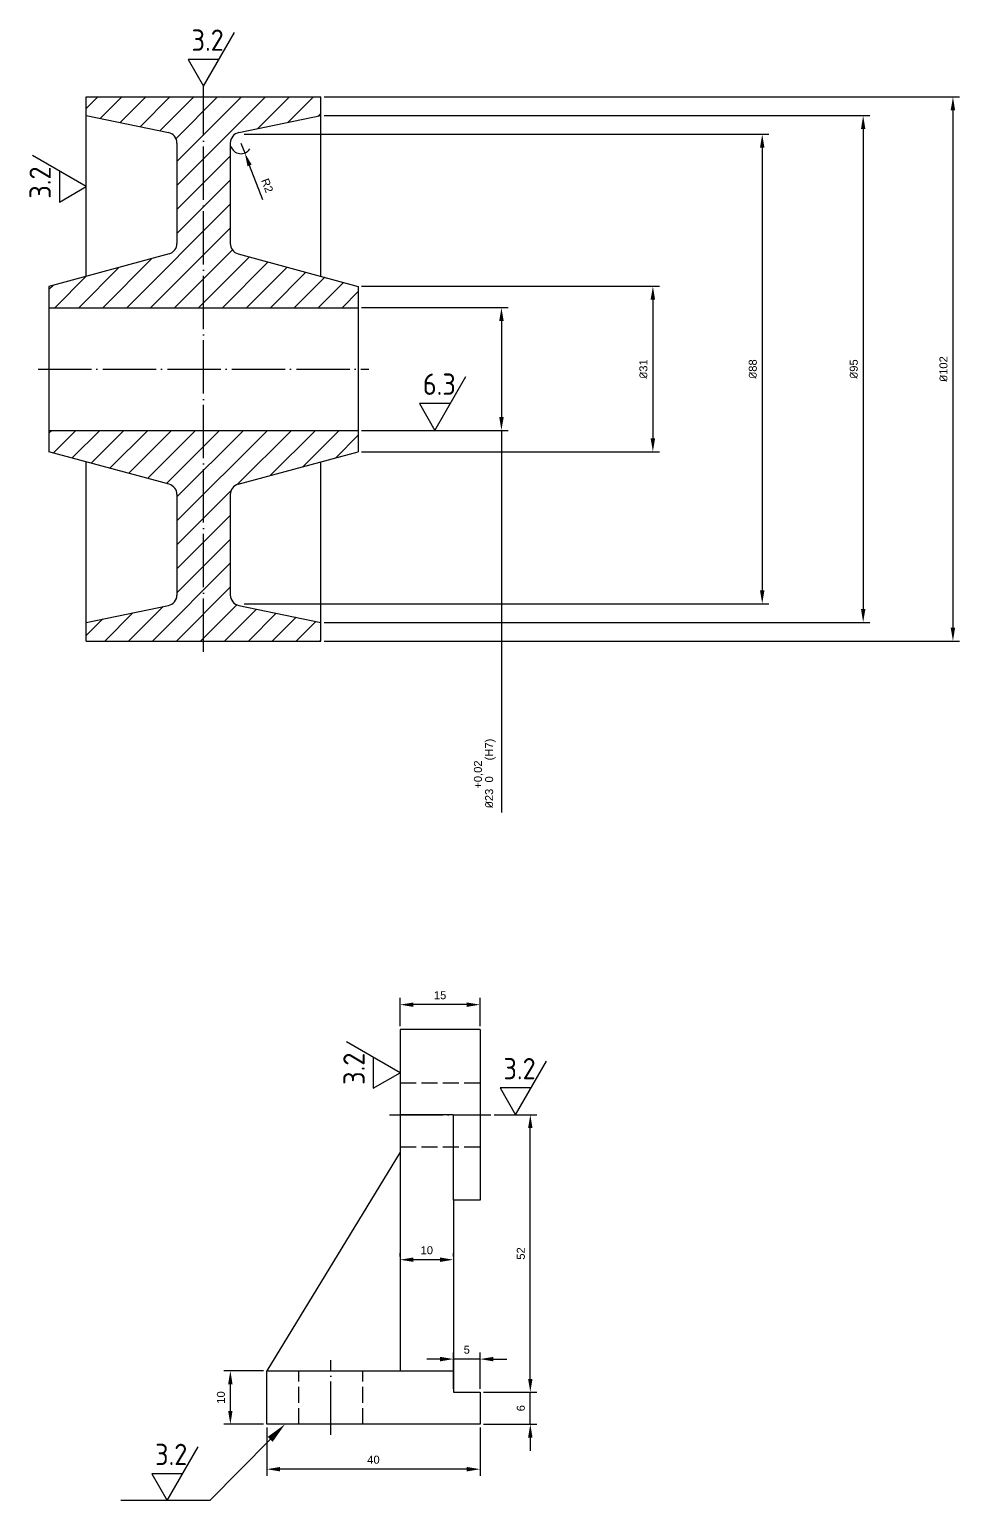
# Model space of a CAD drawing. Header units: millimetres. Extents: x -1183 to 2432, y -404 to 1213.
# Drawn here: x 1033 to 1207.4, y 66.4 to 342.2 of the extents above; entities that cross this region are included whole.
import ezdxf
from ezdxf import colors
from ezdxf.entities.mleader import LeaderData, LeaderLine
from ezdxf.math import Vec2, Vec3

# ---------------------------------------------------------------- set-up
doc = ezdxf.new("R2010")
doc.units = ezdxf.units.MM
doc.linetypes.add('c10', pattern=[12, 10, -1, 0, -1])
doc.linetypes.add('hit', pattern=[4, 3, -1])
for name, color, linetype in [('c10', 1, 'c10'), ('hid', 2, 'hit'), ('中心線', 1, 'c10'), ('標註線', 3, 'Continuous'), ('系實現', 4, 'Continuous')]:
    doc.layers.add(name, color=color, linetype=linetype)
doc.styles.get("Standard").update_dxf_attribs({"font": 'isocp.shx', "height": 5, "bigfont": 'chineset.shx'})
doc.styles.add('可註解', font='arial.ttf')
doc.dimstyles.new('ISO-25', dxfattribs={"dimtxt": 1.5, "dimasz": 2.5, "dimexe": 1.25, "dimexo": 0.625, "dimgap": 1, "dimtad": 1, "dimdec": 3, "dimdsep": 46, "dimtxsty": '可註解', "dimcen": 2.5, "dimclrd": 3, "dimclre": 3, "dimclrt": 3, "dimadec": 1, "dimazin": 0, "dimtfac": 1, "dimtdec": 3, "dimtmove": 0, "dimatfit": 3, "dimfxl": 1, "dimtfill": 1, "dimtfillclr": 256, "dimarcsym": 0})

# ---------------------------------------------------------------- blocks, each defined once
blk = doc.blocks.new('*D12')
at = {"color": 3, "lineweight": -2, "transparency": 16777216}
for p, q in [((1102.46, 155.34), (1102.46, 160.62)), ((1117.46, 155.34), (1117.46, 160.62)), ((1114.96, 159.37), (1104.96, 159.37))]:
    blk.add_line(p, q, dxfattribs=at)
at = {"color": 3, "transparency": 16777216}
for points in [[(1104.96, 159.78), (1104.96, 158.95), (1102.46, 159.37)], [(1114.96, 159.78), (1114.96, 158.95), (1117.46, 159.37)]]:
    blk.add_solid(points, dxfattribs=at)
at = {"color": 3, "transparency": 16777216, "insert": (1109.96, 161.13), "char_height": 1.5, "attachment_point": 5, "style": '可註解', "bg_fill": 3, "box_fill_scale": 1.1, "bg_fill_color": 256, "bg_fill_true_color": 13158600, "bg_fill_transparency": 0}
blk.add_mtext('15', dxfattribs=at)
blk = doc.blocks.new('*D13')
at = {"color": 3, "lineweight": -2, "transparency": 16777216}
for p, q in [((1120.09, 138.72), (1128.12, 138.72)), ((1126.87, 89.22), (1126.87, 136.22)), ((1118.09, 86.72), (1128.12, 86.72))]:
    blk.add_line(p, q, dxfattribs=at)
at = {"color": 3, "transparency": 16777216}
for points in [[(1126.45, 136.22), (1127.28, 136.22), (1126.87, 138.72)], [(1126.45, 89.22), (1127.28, 89.22), (1126.87, 86.72)]]:
    blk.add_solid(points, dxfattribs=at)
at = {"color": 3, "transparency": 16777216, "insert": (1125.1, 112.72), "char_height": 1.5, "attachment_point": 5, "rotation": 90, "style": '可註解', "bg_fill": 3, "box_fill_scale": 1.1, "bg_fill_color": 256, "bg_fill_true_color": 13158600, "bg_fill_transparency": 0}
blk.add_mtext('52', dxfattribs=at)
blk = doc.blocks.new('*D14')
at = {"color": 3, "lineweight": -2, "transparency": 16777216}
for p, q in [((1126.87, 89.22), (1126.87, 91.72)), ((1118.09, 86.72), (1128.12, 86.72)), ((1126.87, 80.72), (1126.87, 86.72)), ((1118.09, 80.72), (1128.12, 80.72)), ((1126.87, 78.22), (1126.87, 75.72))]:
    blk.add_line(p, q, dxfattribs=at)
at = {"color": 3, "transparency": 16777216}
for points in [[(1126.45, 89.22), (1127.28, 89.22), (1126.87, 86.72)], [(1126.45, 78.22), (1127.28, 78.22), (1126.87, 80.72)]]:
    blk.add_solid(points, dxfattribs=at)
at = {"color": 3, "transparency": 16777216, "insert": (1125.1, 83.72), "char_height": 1.5, "attachment_point": 5, "rotation": 90, "style": '可註解', "bg_fill": 3, "box_fill_scale": 1.1, "bg_fill_color": 256, "bg_fill_true_color": 13158600, "bg_fill_transparency": 0}
blk.add_mtext('6', dxfattribs=at)
blk = doc.blocks.new('*D15')
at = {"color": 3, "lineweight": -2, "transparency": 16777216}
for p, q in [((1077.46, 80.09), (1077.46, 71.03)), ((1117.46, 80.09), (1117.46, 71.03)), ((1114.96, 72.28), (1079.96, 72.28))]:
    blk.add_line(p, q, dxfattribs=at)
at = {"color": 3, "transparency": 16777216}
for points in [[(1079.96, 72.7), (1079.96, 71.86), (1077.46, 72.28)], [(1114.96, 72.7), (1114.96, 71.86), (1117.46, 72.28)]]:
    blk.add_solid(points, dxfattribs=at)
at = {"color": 3, "transparency": 16777216, "insert": (1097.46, 74.05), "char_height": 1.5, "attachment_point": 5, "style": '可註解', "bg_fill": 3, "box_fill_scale": 1.1, "bg_fill_color": 256, "bg_fill_true_color": 13158600, "bg_fill_transparency": 0}
blk.add_mtext('40', dxfattribs=at)
blk = doc.blocks.new('*D23')
at = {"color": 3, "lineweight": -2, "transparency": 16777216}
for p, q in [((1102.46, 112.18), (1102.46, 112.8)), ((1109.96, 111.55), (1104.96, 111.55)), ((1112.46, 112.18), (1112.46, 112.8))]:
    blk.add_line(p, q, dxfattribs=at)
at = {"color": 3, "transparency": 16777216}
for points in [[(1104.96, 111.97), (1104.96, 111.14), (1102.46, 111.55)], [(1109.96, 111.97), (1109.96, 111.14), (1112.46, 111.55)]]:
    blk.add_solid(points, dxfattribs=at)
at = {"color": 3, "transparency": 16777216, "insert": (1107.46, 113.32), "char_height": 1.5, "attachment_point": 5, "style": '可註解', "bg_fill": 3, "box_fill_scale": 1.1, "bg_fill_color": 256, "bg_fill_true_color": 13158600, "bg_fill_transparency": 0}
blk.add_mtext('10', dxfattribs=at)
blk = doc.blocks.new('*D25')
at = {"color": 3, "lineweight": -2, "transparency": 16777216}
for p, q in [((1112.46, 87.34), (1112.46, 94.17)), ((1117.46, 87.34), (1117.46, 94.17)), ((1109.96, 92.92), (1107.46, 92.92)), ((1117.46, 92.92), (1112.46, 92.92)), ((1119.96, 92.92), (1122.46, 92.92))]:
    blk.add_line(p, q, dxfattribs=at)
at = {"color": 3, "transparency": 16777216}
for points in [[(1109.96, 93.34), (1109.96, 92.5), (1112.46, 92.92)], [(1119.96, 93.34), (1119.96, 92.5), (1117.46, 92.92)]]:
    blk.add_solid(points, dxfattribs=at)
at = {"color": 3, "transparency": 16777216, "insert": (1114.96, 94.68), "char_height": 1.5, "attachment_point": 5, "style": '可註解', "bg_fill": 3, "box_fill_scale": 1.1, "bg_fill_color": 256, "bg_fill_true_color": 13158600, "bg_fill_transparency": 0}
blk.add_mtext('5', dxfattribs=at)
blk = doc.blocks.new('*D26')
at = {"color": 3, "lineweight": -2, "transparency": 16777216}
for p, q in [((1076.84, 90.72), (1069.38, 90.72)), ((1070.63, 83.22), (1070.63, 88.22)), ((1076.84, 80.72), (1069.38, 80.72))]:
    blk.add_line(p, q, dxfattribs=at)
at = {"color": 3, "transparency": 16777216}
for points in [[(1070.21, 88.22), (1071.04, 88.22), (1070.63, 90.72)], [(1070.21, 83.22), (1071.04, 83.22), (1070.63, 80.72)]]:
    blk.add_solid(points, dxfattribs=at)
at = {"color": 3, "transparency": 16777216, "insert": (1068.86, 85.72), "char_height": 1.5, "attachment_point": 5, "rotation": 90, "style": '可註解', "bg_fill": 3, "box_fill_scale": 1.1, "bg_fill_color": 256, "bg_fill_true_color": 13158600, "bg_fill_transparency": 0}
blk.add_mtext('10', dxfattribs=at)
blk = doc.blocks.new('*D35')
at = {"layer": '標註線', "color": 3, "lineweight": -2, "transparency": 16777216}
for p, q in [((1088.24, 329.54), (1207.36, 329.54)), ((1206.11, 327.04), (1206.11, 230.04)), ((1088.24, 227.54), (1207.36, 227.54))]:
    blk.add_line(p, q, dxfattribs=at)
at = {"layer": '標註線', "color": 3, "transparency": 16777216}
for points in [[(1205.69, 327.04), (1206.52, 327.04), (1206.11, 329.54)], [(1205.69, 230.04), (1206.52, 230.04), (1206.11, 227.54)]]:
    blk.add_solid(points, dxfattribs=at)
at = {"layer": '標註線', "color": 3, "transparency": 16777216, "insert": (1204.34, 278.54), "char_height": 1.5, "attachment_point": 5, "rotation": 90, "style": '可註解', "bg_fill": 3, "box_fill_scale": 1.1, "bg_fill_color": 256, "bg_fill_true_color": 13158600, "bg_fill_transparency": 0}
blk.add_mtext('{\\fISOCPEUR|b0|i0|c136|p34;%%C}102', dxfattribs=at)
blk = doc.blocks.new('*D36')
at = {"layer": '標註線', "color": 3, "lineweight": -2, "transparency": 16777216}
for p, q in [((1088.24, 326.04), (1190.53, 326.04)), ((1189.28, 323.54), (1189.28, 233.54)), ((1088.24, 231.04), (1190.53, 231.04))]:
    blk.add_line(p, q, dxfattribs=at)
at = {"layer": '標註線', "color": 3, "transparency": 16777216}
for points in [[(1188.87, 323.54), (1189.7, 323.54), (1189.28, 326.04)], [(1188.87, 233.54), (1189.7, 233.54), (1189.28, 231.04)]]:
    blk.add_solid(points, dxfattribs=at)
at = {"layer": '標註線', "color": 3, "transparency": 16777216, "insert": (1187.52, 278.54), "char_height": 1.5, "attachment_point": 5, "rotation": 90, "style": '可註解', "bg_fill": 3, "box_fill_scale": 1.1, "bg_fill_color": 256, "bg_fill_true_color": 13158600, "bg_fill_transparency": 0}
blk.add_mtext('{\\fISOCPEUR|b0|i0|c136|p34;%%C}95', dxfattribs=at)
blk = doc.blocks.new('*D33')
at = {"layer": '標註線', "color": 3, "lineweight": -2, "transparency": 16777216}
for p, q in [((1073.24, 322.54), (1171.6, 322.54)), ((1170.35, 320.04), (1170.35, 237.04)), ((1073.24, 234.54), (1171.6, 234.54))]:
    blk.add_line(p, q, dxfattribs=at)
at = {"layer": '標註線', "color": 3, "transparency": 16777216}
for points in [[(1169.94, 320.04), (1170.77, 320.04), (1170.35, 322.54)], [(1169.94, 237.04), (1170.77, 237.04), (1170.35, 234.54)]]:
    blk.add_solid(points, dxfattribs=at)
at = {"layer": '標註線', "color": 3, "transparency": 16777216, "insert": (1168.59, 278.54), "char_height": 1.5, "attachment_point": 5, "rotation": 90, "style": '可註解', "bg_fill": 3, "box_fill_scale": 1.1, "bg_fill_color": 256, "bg_fill_true_color": 13158600, "bg_fill_transparency": 0}
blk.add_mtext('{\\fISOCPEUR|b0|i0|c136|p34;%%C}88', dxfattribs=at)
blk = doc.blocks.new('*D37')
at = {"layer": '標註線', "color": 3, "lineweight": -2, "transparency": 16777216}
for p, q in [((1095.24, 294.04), (1151.1, 294.04)), ((1149.85, 291.54), (1149.85, 265.54)), ((1095.24, 263.04), (1151.1, 263.04))]:
    blk.add_line(p, q, dxfattribs=at)
at = {"layer": '標註線', "color": 3, "transparency": 16777216}
for points in [[(1149.43, 291.54), (1150.27, 291.54), (1149.85, 294.04)], [(1149.43, 265.54), (1150.27, 265.54), (1149.85, 263.04)]]:
    blk.add_solid(points, dxfattribs=at)
at = {"layer": '標註線', "color": 3, "transparency": 16777216, "insert": (1148.08, 278.54), "char_height": 1.5, "attachment_point": 5, "rotation": 90, "style": '可註解', "bg_fill": 3, "box_fill_scale": 1.1, "bg_fill_color": 256, "bg_fill_true_color": 13158600, "bg_fill_transparency": 0}
blk.add_mtext('{\\fISOCPEUR|b0|i0|c136|p34;%%C}31', dxfattribs=at)
blk = doc.blocks.new('*D34')
at = {"layer": '標註線', "color": 3, "lineweight": -2, "transparency": 16777216}
for p, q in [((1095.24, 290.04), (1122.71, 290.04)), ((1121.46, 287.54), (1121.46, 269.54)), ((1095.24, 267.04), (1122.71, 267.04)), ((1121.46, 267.04), (1121.46, 195.37))]:
    blk.add_line(p, q, dxfattribs=at)
at = {"layer": '標註線', "color": 3, "transparency": 16777216}
for points in [[(1121.04, 287.54), (1121.88, 287.54), (1121.46, 290.04)], [(1121.04, 269.54), (1121.88, 269.54), (1121.46, 267.04)]]:
    blk.add_solid(points, dxfattribs=at)
at = {"layer": '標註線', "color": 3, "transparency": 16777216, "insert": (1118.32, 202.73), "char_height": 1.5, "attachment_point": 5, "rotation": 90, "style": '可註解', "bg_fill": 3, "box_fill_scale": 1.1, "bg_fill_color": 256, "bg_fill_true_color": 13158600, "bg_fill_transparency": 0}
blk.add_mtext('{\\fISOCPEUR|b0|i0|c136|p34;%%C}23\\S+0,02^   0;(H7)', dxfattribs=at)
blk = doc.blocks.new('*D38')
at = {"layer": '標註線', "color": 3, "lineweight": -2, "transparency": 16777216}
for p, q in [((1072.62, 320.91), (1073.34, 319.04)), ((1076.7, 310.26), (1074.23, 316.71))]:
    blk.add_line(p, q, dxfattribs=at)
blk.add_arc((1072.62, 320.91), 2, 197.9049, 326.7879, dxfattribs=at)
at = {"layer": '標註線', "color": 3, "transparency": 16777216}
blk.add_solid([(1074.62, 316.86), (1073.84, 316.56), (1073.34, 319.04)], dxfattribs=at)
at = {"layer": '標註線', "color": 3, "transparency": 16777216, "insert": (1077.55, 312.94), "char_height": 1.5, "attachment_point": 5, "rotation": 290.978, "style": '可註解', "bg_fill": 3, "box_fill_scale": 1.1, "bg_fill_color": 256, "bg_fill_true_color": 13158600, "bg_fill_transparency": 0}
blk.add_mtext('R2', dxfattribs=at)

msp = doc.modelspace()

# ---------------------------------------------------------------- hatches: boundary and pattern name
at = {"layer": '系實現'}
h = msp.add_hatch(dxfattribs=at)
h.set_pattern_fill('ANSI31', color=4)
h.set_pattern_definition([(45, (801.4763, 80.733), (-2.245064, 2.245064), [])])
h.paths.add_polyline_path([(1087.6198, 326.0388), (1087.6198, 329.5388), (1065.6198, 329.5388), (1065.6198, 290.0388), (1094.6198, 290.0388), (1094.6198, 294.0388), (1072.097, 300.1388, -0.33870472), (1070.6198, 302.0692), (1070.6198, 320.9086, -0.35591863), (1072.2165, 322.8676)])
h.paths.add_polyline_path([(1065.6198, 329.5388), (1043.6198, 329.5388), (1043.6198, 326.0388), (1059.0231, 322.8676, -0.35591863), (1060.6198, 320.9086), (1060.6198, 302.0692, -0.33870472), (1059.1427, 300.1388), (1036.6198, 294.0388), (1036.6198, 290.0388), (1065.6198, 290.0388)])
h.paths.add_polyline_path([(1065.6198, 267.0388), (1036.6198, 267.0388), (1036.6198, 263.0388), (1059.1427, 256.9389, -0.33870472), (1060.6198, 255.0084), (1060.6198, 236.169, -0.35591863), (1059.0231, 234.2101), (1043.6198, 231.0388), (1043.6198, 227.5388), (1065.6198, 227.5388)])
h.paths.add_polyline_path([(1094.6198, 263.0388), (1094.6198, 267.0388), (1065.6198, 267.0388), (1065.6198, 227.5388), (1087.6198, 227.5388), (1087.6198, 231.0388), (1072.2165, 234.2101, -0.35591863), (1070.6198, 236.169), (1070.6198, 255.0084, -0.33870472), (1072.097, 256.9389)])

# ---------------------------------------------------------------- linework, layer by layer
for p, q in [((1043.6198, 329.5388), (1087.6198, 329.5388)), ((1043.6198, 295.9347), (1043.6198, 329.5388)), ((1087.6198, 295.9347), (1087.6198, 329.5388)), ((1043.6198, 326.0388), (1059.0231, 322.8676)), ((1072.2165, 322.8676), (1087.6198, 326.0388)), ((1060.6198, 320.9086), (1060.6198, 302.0692)), ((1070.6198, 320.9086), (1070.6198, 302.0692)), ((1059.1427, 300.1388), (1036.6198, 294.0388)), ((1060.6198, 300.5388), (1060.6198, 300.5388)), ((1072.097, 300.1388), (1094.6198, 294.0388)), ((1036.6198, 294.0388), (1036.6198, 263.0388)), ((1036.6198, 294.0388), (1036.6198, 263.0388)), ((1094.6198, 294.0388), (1094.6198, 263.0388)), ((1036.6198, 290.0388), (1094.6198, 290.0388)), ((1036.6198, 267.0388), (1094.6198, 267.0388)), ((1059.1427, 256.9389), (1036.6198, 263.0388)), ((1072.097, 256.9389), (1094.6198, 263.0388)), ((1043.6198, 227.5388), (1043.6198, 261.143)), ((1087.6198, 227.5388), (1087.6198, 261.143)), ((1060.6198, 255.0084), (1060.6198, 236.169)), ((1070.6198, 255.0084), (1070.6198, 236.169)), ((1043.6198, 231.0388), (1059.0231, 234.2101)), ((1072.2165, 234.2101), (1087.6198, 231.0388)), ((1043.6198, 227.5388), (1087.6198, 227.5388)), ((1117.4636, 154.7175), (1102.4636, 154.7175)), ((1102.4636, 154.7175), (1102.4636, 90.7175)), ((1117.4636, 154.7175), (1117.4636, 122.7175)), ((1112.4636, 138.7175), (1102.4636, 138.7175)), ((1112.4636, 122.7175), (1112.4636, 138.7175)), ((1102.4636, 131.7175), (1077.4636, 90.7175)), ((1117.4636, 122.7175), (1112.4636, 122.7175)), ((1112.4636, 122.7175), (1112.4636, 90.7175)), ((1077.4636, 80.7175), (1077.4636, 90.7175)), ((1077.4636, 90.7175), (1102.4636, 90.7175)), ((1102.4636, 90.7175), (1112.4636, 90.7175)), ((1112.4636, 90.7175), (1112.4636, 86.7175)), ((1112.4636, 86.7175), (1117.4636, 86.7175)), ((1117.4636, 86.7175), (1117.4636, 80.7175)), ((1117.4636, 80.7175), (1077.4636, 80.7175))]:
    msp.add_line(p, q)
for centre, start, end in [((1058.6198, 320.9086), 0, 78.366366), ((1072.6198, 320.9086), 101.633634, 180), ((1058.6198, 302.0692), 285.154068, 0), ((1072.6198, 302.0692), 180, 254.845932), ((1058.6198, 255.0084), 0, 74.845932), ((1072.6198, 255.0084), 105.154068, 180), ((1058.6198, 236.169), 281.633634, 0), ((1072.6198, 236.169), 180, 258.366366)]:
    msp.add_arc(centre, 2, start, end)
at = {"layer": 'c10'}
for p, q in [((1100.4636, 138.7175), (1119.4636, 138.7175)), ((1089.4636, 78.7175), (1089.4636, 92.7175))]:
    msp.add_line(p, q, dxfattribs=at)
at = {"layer": 'hid'}
for p, q in [((1102.4636, 144.7175), (1117.4636, 144.7175)), ((1102.4636, 132.7175), (1117.4636, 132.7175)), ((1083.4636, 80.7175), (1083.4636, 90.7175)), ((1095.4636, 80.7175), (1095.4636, 90.7175))]:
    msp.add_line(p, q, dxfattribs=at)
at = {"layer": '中心線'}
for p, q in [((1065.6198, 225.5388), (1065.6198, 331.5388)), ((1034.6198, 278.5388), (1096.6198, 278.5388))]:
    msp.add_line(p, q, dxfattribs=at)
at = {"layer": '標註線'}
for p, q in [((1065.6198, 331.5388), (1071.4336, 341.6085)), ((1062.713, 336.5737), (1065.6198, 331.5388)), ((1068.5267, 336.5737), (1062.713, 336.5737)), ((1043.6198, 312.7367), (1033.5502, 318.5505)), ((1038.585, 315.6436), (1038.585, 309.8299)), ((1038.585, 309.8299), (1043.6198, 312.7367)), ((1102.4636, 146.6061), (1092.3939, 152.4198)), ((1097.4287, 149.5129), (1097.4287, 143.6992)), ((1097.4287, 143.6992), (1102.4636, 146.6061)), ((1127.0093, 143.7523), (1121.1956, 143.7523)), ((1058.79, 66.3968), (1064.6038, 76.4664)), ((1055.8832, 71.4316), (1058.79, 66.3968)), ((1061.6969, 71.4316), (1055.8832, 71.4316))]:
    msp.add_line(p, q, dxfattribs=at)

# ---------------------------------------------------------------- texts
at = {"layer": '標註線', "char_height": 4, "attachment_point": 1}
for insert in [(1063.3525, 342.1905), (1121.8352, 149.3692), (1056.5227, 77.0485)]:
    msp.add_mtext_dynamic_manual_height_columns('3.2', width=7.322854, gutter_width=25, heights=[0], dxfattribs=dict(at, insert=insert))
at = {"layer": '標註線', "char_height": 4, "attachment_point": 1, "rotation": 90}
for insert in [(1032.9681, 310.4694), (1091.8119, 144.3387)]:
    msp.add_mtext_dynamic_manual_height_columns('3.2', width=7.322854, gutter_width=25, heights=[0], dxfattribs=dict(at, insert=insert))

# ---------------------------------------------------------------- next in the draw order: dimensions: what is measured, and where the dimension line sits
for base, p1, p2, picture, middle in [((1102.4636, 159.3659), (1117.4636, 154.7175), (1102.4636, 154.7175), '*D12', (1109.9636, 161.1318)), ((1102.4636, 111.5543), (1112.4636, 111.5543), (1102.4636, 111.5543), '*D23', (1107.4636, 113.3202))]:
    dim = msp.add_linear_dim(base=base, p1=p1, p2=p2, dimstyle='ISO-25')
    dim.commit()
    dim.dimension.update_dxf_attribs({"geometry": picture, "text_midpoint": middle})
dim = msp.add_linear_dim(base=(1126.8664, 138.7175), p1=(1117.4636, 86.7175), p2=(1119.4636, 138.7175), angle=90, dimstyle='ISO-25')
dim.commit()
dim.dimension.update_dxf_attribs({"geometry": '*D13', "text_midpoint": (1125.1005, 112.7175)})
at = {"layer": '標註線'}
dim = msp.add_linear_dim(base=(1206.1059, 227.5388), p1=(1087.6198, 329.5388), p2=(1087.6198, 227.5388), angle=90, text='{\\fISOCPEUR|b0|i0|c136|p34;%%C}<>', dimstyle='ISO-25', dxfattribs=at)
dim.commit()
dim.dimension.update_dxf_attribs({"geometry": '*D35', "text_midpoint": (1204.34, 278.5388)})

# ---------------------------------------------------------------- next in the draw order: linework, layer by layer
for p, q in [((1124.1025, 138.7175), (1129.9162, 148.7872)), ((1121.1956, 143.7523), (1124.1025, 138.7175))]:
    msp.add_line(p, q, dxfattribs=at)

# ---------------------------------------------------------------- next in the draw order: dimensions: what is measured, and where the dimension line sits
dim = msp.add_linear_dim(base=(1126.8664, 86.7175), p1=(1117.4636, 80.7175), p2=(1117.4636, 86.7175), angle=90, dimstyle='ISO-25')
dim.commit()
dim.dimension.update_dxf_attribs({"geometry": '*D14', "text_midpoint": (1125.1005, 83.7175)})
dim = msp.add_linear_dim(base=(1189.2818, 231.0388), p1=(1087.6198, 326.0388), p2=(1087.6198, 231.0388), angle=90, text='{\\fISOCPEUR|b0|i0|c136|p34;%%C}<>', dimstyle='ISO-25', dxfattribs=at)
dim.commit()
dim.dimension.update_dxf_attribs({"geometry": '*D36', "text_midpoint": (1187.5159, 278.5388)})

# ---------------------------------------------------------------- next in the draw order: dimensions: what is measured, and where the dimension line sits
for base, p1, p2, picture, middle in [((1112.4636, 92.9207), (1117.4636, 86.7175), (1112.4636, 86.7175), '*D25', (1114.9636, 94.6835)), ((1077.4636, 72.28), (1117.4636, 80.7175), (1077.4636, 80.7175), '*D15', (1097.4636, 74.0458))]:
    dim = msp.add_linear_dim(base=base, p1=p1, p2=p2, dimstyle='ISO-25')
    dim.commit()
    dim.dimension.update_dxf_attribs({"geometry": picture, "text_midpoint": middle})
dim = msp.add_linear_dim(base=(1170.3546, 234.5388), p1=(1072.6198, 322.5388), p2=(1072.6198, 234.5388), angle=90, text='{\\fISOCPEUR|b0|i0|c136|p34;%%C}<>', dimstyle='ISO-25', dxfattribs=at)
dim.commit()
dim.dimension.update_dxf_attribs({"geometry": '*D33', "text_midpoint": (1168.5888, 278.5388)})

# ---------------------------------------------------------------- next in the draw order: dimensions: what is measured, and where the dimension line sits
dim = msp.add_linear_dim(base=(1070.6254, 90.7175), p1=(1077.4636, 80.7175), p2=(1077.4636, 90.7175), angle=90, dimstyle='ISO-25')
dim.commit()
dim.dimension.update_dxf_attribs({"geometry": '*D26', "text_midpoint": (1068.8596, 85.7175)})
dim = msp.add_radius_dim(center=(1072.6198, 320.9086), mpoint=(1073.3358, 319.0412), dimstyle='ISO-25', dxfattribs=at)
dim.commit()
dim.dimension.update_dxf_attribs({"geometry": '*D38', "text_midpoint": (1077.551, 312.9444)})
dim = msp.add_linear_dim(base=(1149.8502, 263.0388), p1=(1094.6198, 294.0388), p2=(1094.6198, 263.0388), angle=90, text='{\\fISOCPEUR|b0|i0|c136|p34;%%C}<>', dimstyle='ISO-25', dxfattribs=at)
dim.commit()
dim.dimension.update_dxf_attribs({"geometry": '*D37', "text_midpoint": (1148.0839, 278.5388)})

# ---------------------------------------------------------------- next in the draw order: dimensions: what is measured, and where the dimension line sits
dim = msp.add_linear_dim(base=(1121.4595, 267.0388), p1=(1094.6198, 290.0388), p2=(1094.6198, 267.0388), angle=90, text='{\\fISOCPEUR|b0|i0|c136|p34;%%C}23\\S+0,02^   0;(H7)', dimstyle='ISO-25', override={"dimtol": 1, "dimtp": 0.02}, dxfattribs=at)
dim.commit()
dim.dimension.update_dxf_attribs({"geometry": '*D34', "text_midpoint": (1121.4595, 202.7261), "dimtype": 160})

# ---------------------------------------------------------------- next in the draw order: leaders
ml = msp.add_multileader_mtext('Standard', dxfattribs=at)
ml.set_content('', color=256)
ml.set_leader_properties()
ml.build(insert=Vec2(0, 0))
ctx = ml.context
ctx.base_point, ctx.plane_origin = Vec3(1046.0689, 66.3968), Vec3(516.4514, 65.7984)
ctx.text_align_type = 2
notes = []
notes.append((ctx, [(0, (1, 1, 0), (1066.79, 66.3968), (-1, 0), 16.7211, [(0, [(1080.8882, 80.7175)], 0, [])])]))
ctx.mtext.insert, ctx.mtext.alignment, ctx.mtext.flow_direction = Vec3(1048.0689, 68.3968), 3, 5
for ctx, leaders in notes:
    for number, flags, end, landing, length, lines in leaders:
        leader = LeaderData()
        leader.index, (leader.has_last_leader_line, leader.has_dogleg_vector, leader.attachment_direction) = number, flags
        leader.last_leader_point, leader.dogleg_vector, leader.dogleg_length = Vec3(end), Vec3(landing), length
        for number, points, colour, breaks in lines:
            line = LeaderLine()
            line.index, line.vertices, line.color, line.breaks = number, Vec3.list(points), colors.encode_raw_color(colour), breaks
            leader.lines.append(line)
        ctx.leaders.append(leader)

# ---------------------------------------------------------------- next in the draw order: linework, layer by layer
for p, q in [((1108.9772, 267.0388), (1114.7909, 277.1085)), ((1106.0703, 272.0737), (1108.9772, 267.0388)), ((1111.884, 272.0737), (1106.0703, 272.0737))]:
    msp.add_line(p, q, dxfattribs=at)

# ---------------------------------------------------------------- next in the draw order: texts
at = {"layer": '標註線', "insert": (1106.7099, 277.6905), "char_height": 4, "attachment_point": 1}
msp.add_mtext_dynamic_manual_height_columns('6.3', width=7.322854, gutter_width=25, heights=[0], dxfattribs=at)

doc.saveas('drawing.dxf')
